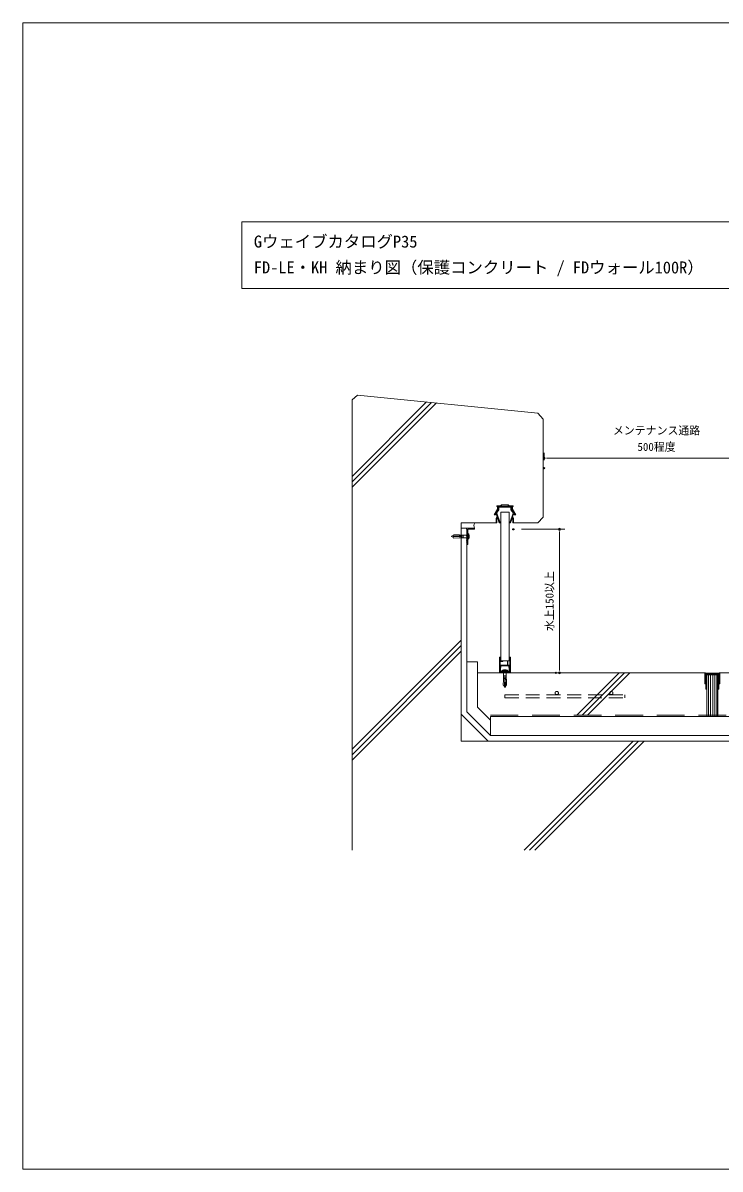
# Model space of a CAD drawing. Units: millimetres, scale not verified. Extents: x -1485 to 1485, y -1050 to 1050.
# Drawn here: x -1485 to -208, y -1050 to 1050 of the extents above; entities that cross this region are included whole.
import ezdxf
from ezdxf.enums import TextEntityAlignment as Align

# ---------------------------------------------------------------- set-up
doc = ezdxf.new("R2010")
doc.units = ezdxf.units.MM
doc.header["$LTSCALE"] = 4
doc.header["$PDMODE"] = 32
doc.header["$PDSIZE"] = 2
doc.linetypes.add('USER1', pattern=[19.05, 12.7, -6.35])
doc.linetypes.add('USER2', pattern=[9.525, 6.35, -3.175])
for name, color, linetype, lineweight in [('0-0_0', 7, 'Continuous', 18), ('0-3_HATCH', 9, 'Continuous', 18), ('0-4_KUTAI', 3, 'Continuous', 18), ('0-5_BOUSUI', 1, 'Continuous', 18), ('0-6_KANAMONO_SCREW', 4, 'Continuous', 18), ('0-7_dannnetu', 6, 'Continuous', 18), ('0-8_KANAMONO', 4, 'Continuous', 18), ('0-9_buhin', 2, 'Continuous', 18), ('0-A_tensen', 7, 'USER2', 18), ('0-C_MOJI', 7, 'Continuous', 18), ('0-F_bousui2', 7, 'USER1', 18)]:
    doc.layers.add(name, color=color, linetype=linetype, lineweight=lineweight)
doc.layers.add('0-1_WAKU', color=7, linetype='Continuous')
doc.layers.add('0-2_DEFPOINTS', color=7, linetype='Continuous')
doc.styles.add('ＭＳ ゴシック', font='')
doc.styles.get('ＭＳ ゴシック').set_extended_font_data('MS Gothic')

# ---------------------------------------------------------------- blocks, each defined once
blk = doc.blocks.new('hps-5-10-30')
at = {"layer": '0-6_KANAMONO_SCREW'}
for p, q in [((-4.583, 1.667), (4.583, 1.667)), ((-4.583, 0), (-4.583, 1.667)), ((-4.583, 0), (-3.333, 0)), ((-3.542, 2.083), (-2.5, 2.292)), ((3.542, 2.083), (-3.542, 2.083)), ((-3.542, 2.083), (-3.542, 1.667)), ((-3.333, 0), (3.333, 0)), ((2.5, 2.292), (-2.5, 2.292)), ((2.5, 2.292), (3.542, 2.083)), ((3.333, 0), (4.583, 0)), ((3.542, 1.667), (3.542, 2.083)), ((4.583, 1.667), (4.583, 0)), ((-2.629, -15.57), (-3.074, -25.674)), ((-2.42, -15.579), (-2.629, -15.57)), ((-2.509, -12.864), (-2.619, -15.362)), ((-2.411, -15.371), (-2.619, -15.362)), ((-2.301, -12.873), (-2.509, -12.864)), ((-2.5, -0.833), (-2.5, -12.656)), ((-2.5, -8.489), (2.5, -8.489)), ((-2.5, -10.989), (2.5, -10.989)), ((-2.292, -12.665), (-2.5, -12.656)), ((-2.292, -12.665), (-2.42, -15.579)), ((-0.208, -12.656), (-0.833, -26.823)), ((-0.575, -20.977), (0.563, -20.693)), ((-0.52, -19.713), (0.508, -19.456)), ((-0.464, -18.449), (0.454, -18.22)), ((-0.408, -17.185), (0.399, -16.984)), ((-0.352, -15.921), (0.345, -15.747)), ((-0.297, -14.657), (0.29, -14.511)), ((-0.241, -13.394), (0.236, -13.274)), ((-0.208, -12.656), (0.208, -12.656)), ((0.208, -12.656), (0.833, -26.823)), ((2.292, -12.665), (2.5, -12.656)), ((2.292, -12.665), (2.42, -15.579)), ((2.301, -12.873), (2.509, -12.864)), ((2.411, -15.371), (2.619, -15.362)), ((2.42, -15.579), (2.629, -15.57)), ((2.5, -0.833), (2.5, -12.656)), ((2.509, -12.864), (2.619, -15.362)), ((2.629, -15.57), (3.074, -25.674)), ((-1.595, -26.823), (-0.385, -29.743)), ((-1.347, -27.42), (1.043, -26.823)), ((-0.798, -26.033), (0.781, -25.638)), ((-0.743, -24.769), (0.727, -24.402)), ((-0.687, -23.505), (0.672, -23.165)), ((-0.631, -22.241), (0.617, -21.929)), ((1.595, -26.823), (0.385, -29.743)), ((0.833, -26.823), (2.5, -26.823)), ((2.5, -26.823), (3.074, -25.674))]:
    blk.add_line(p, q, dxfattribs=at)
blk.add_lwpolyline([(-0.833, -26.823), (-2.5, -26.823), (-3.074, -25.674)], dxfattribs=at)
for centre, radius, start, end in [((-3.333, -0.833), 0.833, 0, 90), ((3.333, -0.833), 0.833, 90, 180), ((0, -29.583), 0.417, 202.5, 337.5)]:
    blk.add_arc(centre, radius, start, end, dxfattribs=at)
blk = doc.blocks.new('_Dot')
at = {"layer": '0-0_0'}
for p, q in [((-0.5, 0), (-1, 0)), ((0.25, 0), (-0.25, 0))]:
    blk.add_line(p, q, dxfattribs=at)
blk.add_circle((0, 0), 0.25, dxfattribs=at)
blk = doc.blocks.new('D4')
at = {"layer": '0-2_DEFPOINTS'}
for p in [(1366.837, 1302.469), (955.111, 1284.17), (1366.837, 1225.639)]:
    blk.add_point(p, dxfattribs=at)
at = {"layer": '0-C_MOJI'}
for p, q in [((955.111, 1299.17), (955.111, 1312.469)), ((963.111, 1302.469), (1358.837, 1302.469)), ((1366.837, 1240.639), (1366.837, 1312.469))]:
    blk.add_line(p, q, dxfattribs=at)
at = {"layer": '0-C_MOJI', "xscale": 8, "yscale": 8, "rotation": 180}
blk.add_blockref('_Dot', (955.111, 1302.469), dxfattribs=at)
at = {"layer": '0-C_MOJI', "xscale": 8, "yscale": 8}
blk.add_blockref('_Dot', (1366.837, 1302.469), dxfattribs=at)
at = {"layer": '0-C_MOJI', "style": 'ＭＳ ゴシック'}
for s, p in [('メンテナンス通路', (1080.974, 1341.522)), ('500程度', (1125.974, 1311.522))]:
    blk.add_text(s, height=14.66, dxfattribs=at).set_placement(p, align=Align.BOTTOM_LEFT)
blk = doc.blocks.new('D5')
at = {"layer": '0-2_DEFPOINTS'}
for p in [(898.492, 1172.199), (983.024, 1172.199), (976.502, 909.199)]:
    blk.add_point(p, dxfattribs=at)
at = {"layer": '0-C_MOJI'}
for p, q in [((913.492, 1172.199), (993.024, 1172.199)), ((983.024, 917.199), (983.024, 1164.199)), ((991.502, 909.199), (993.024, 909.199))]:
    blk.add_line(p, q, dxfattribs=at)
at = {"layer": '0-C_MOJI', "xscale": 8, "yscale": 8}
for p, rotation in [((983.024, 1172.199), 90), ((983.024, 909.199), 270)]:
    blk.add_blockref('_Dot', p, dxfattribs=dict(at, rotation=rotation))
at = {"layer": '0-C_MOJI', "style": 'ＭＳ ゴシック'}
blk.add_text('水上150以上', height=14.66, rotation=90, dxfattribs=at).set_placement((976.654, 985.699), align=Align.BOTTOM_LEFT)

msp = doc.modelspace()

# ---------------------------------------------------------------- linework, layer by layer
at = {"layer": '0-0_0'}
msp.add_lwpolyline([(-1485, -1050), (1485, -1050), (1485, 1050), (-1485, 1050)], close=True, dxfattribs=at)
at = {"layer": '0-3_HATCH'}
for p, q in [((-881.889, 219.199), (-745.526, 355.563)), ((-881.889, 209.199), (-736.435, 354.654)), ((-881.889, 199.199), (-727.344, 353.745)), ((-881.889, -280.801), (-681.889, -80.801)), ((-881.889, -290.801), (-681.889, -90.801)), ((-881.889, -300.801), (-681.889, -100.801)), ((-470.294, -218.301), (-392.794, -140.801)), ((-460.294, -218.301), (-382.794, -140.801)), ((-450.294, -218.301), (-372.794, -140.801)), ((-566.889, -465.801), (-366.889, -265.801)), ((-556.889, -465.801), (-356.889, -265.801)), ((-546.889, -465.801), (-346.889, -265.801))]:
    msp.add_line(p, q, dxfattribs=at)
at = {"layer": '0-4_KUTAI'}
for p, q in [((-235.889, -140.801), (-651.889, -140.801)), ((-228.675, -220.801), (-228.675, -144.301)), ((-224.925, -220.801), (-224.925, -144.301)), ((-221.175, -220.801), (-221.175, -144.301)), ((-217.425, -220.801), (-217.425, -144.301)), ((-213.675, -220.801), (-213.675, -144.301)), ((852.513, -140.801), (-207.889, -140.801)), ((-632.392, -265.801), (-681.889, -216.303))]:
    msp.add_line(p, q, dxfattribs=at)
for points in [[(-585.889, 134.199), (-541.889, 134.199), (-531.889, 144.199), (-531.889, 324.199), (-541.84, 335.194), (-871.939, 368.204), (-881.889, 359.199), (-881.889, -465.801)], [(852.513, -265.801), (-681.889, -265.801), (-681.889, 134.199), (-617.889, 134.199)], [(-231.889, -220.801), (-231.889, -144.301), (-211.889, -144.301), (-211.889, -220.801)]]:
    msp.add_lwpolyline(points, dxfattribs=at)
for points in [[(-209.389, -141.301), (-208.889, -140.801), (-207.889, -140.801), (-207.889, -143.801), (-208.389, -143.801), (-208.389, -158.801), (-207.889, -158.801), (-207.889, -160.801), (-209.389, -160.801), (-209.389, -142.301), (-234.389, -142.301), (-234.389, -160.801), (-235.889, -160.801), (-235.889, -158.801), (-235.389, -158.801), (-235.389, -143.801), (-235.889, -143.801), (-235.889, -140.801), (-234.889, -140.801), (-234.389, -141.301), (-221.889, -141.301)], [(-210.889, -142.801), (-210.889, -143.801), (-212.889, -143.801), (-212.889, -144.301), (-210.889, -144.301), (-210.889, -155.801), (-211.389, -155.801), (-210.889, -156.801), (-210.889, -169.801), (-211.389, -169.801), (-210.889, -170.801), (-209.889, -170.801), (-209.889, -144.301), (-209.389, -144.301), (-209.389, -142.301), (-234.389, -142.301), (-234.389, -144.301), (-233.889, -144.301), (-233.889, -170.801), (-232.889, -170.801), (-232.389, -169.801), (-232.889, -169.801), (-232.889, -156.801), (-232.389, -155.801), (-232.889, -155.801), (-232.889, -144.301), (-230.889, -144.301), (-230.889, -143.801), (-232.889, -143.801), (-232.889, -142.801)]]:
    msp.add_lwpolyline(points, close=True, dxfattribs=at)
at = {"layer": '0-5_BOUSUI'}
msp.add_line((-671.889, 124.199), (-681.889, 124.199), dxfattribs=at)
msp.add_lwpolyline([(852.513, -255.801), (-628.25, -255.801), (-671.889, -212.161), (-671.889, 94.199)], dxfattribs=at)
msp.add_arc((-649.985, 128.85), 8.744, 142.28627, 212.13746, dxfattribs=at)
at = {"layer": '0-7_dannnetu'}
for p, q in [((-651.889, -120.801), (-671.889, -120.801)), ((852.513, -220.801), (-628.25, -220.801)), ((-628.25, -255.801), (-628.25, -220.801)), ((-628.25, -227.517), (-628.25, -255.801))]:
    msp.add_line(p, q, dxfattribs=at)
msp.add_lwpolyline([(-628.25, -227.517), (-651.889, -203.877), (-651.889, -120.801)], dxfattribs=at)
at = {"layer": '0-8_KANAMONO'}
for p, q in [((-614.389, 164.199), (-606.889, 164.199)), ((-669.889, 108.949), (-670.059, 109.011)), ((-611.889, -112.301), (-611.889, -137.501)), ((-605.889, -119.501), (-605.889, -119.101)), ((-591.889, -137.501), (-591.889, -112.301)), ((-611.889, -137.801), (-611.889, -140.501)), ((-610.889, -137.801), (-611.889, -137.801)), ((-611.589, -137.801), (-610.889, -137.801)), ((-611.589, -140.801), (-610.889, -140.801)), ((-610.889, -132.384), (-610.889, -136.352)), ((-609.889, -135.815), (-609.889, -132.384)), ((-594.766, -137.801), (-609.013, -137.801)), ((-593.889, -132.384), (-593.889, -135.815)), ((-592.889, -136.352), (-592.889, -132.384)), ((-592.189, -137.801), (-592.889, -137.801)), ((-592.889, -137.801), (-592.189, -137.801)), ((-592.889, -140.801), (-592.189, -140.801)), ((-591.889, -140.501), (-591.889, -138.101))]:
    msp.add_line(p, q, dxfattribs=at)
msp.add_lwpolyline([(-601.889, 166.199), (-607.475, 166.199), (-609.475, 164.199), (-614.639, 164.199), (-614.639, 158.612), (-620.389, 149.699), (-618.889, 149.699), (-618.889, 148.899), (-621.889, 148.899), (-615.639, 158.899), (-615.639, 164.199), (-616.889, 164.199), (-616.889, 165.199), (-609.889, 165.199), (-607.889, 167.199), (-601.889, 167.199), (-595.889, 167.199), (-593.889, 165.199), (-586.889, 165.199), (-586.889, 164.199), (-588.139, 164.199), (-588.139, 158.899), (-581.889, 148.899), (-584.889, 148.899), (-584.889, 149.699), (-583.389, 149.699), (-589.139, 158.612), (-589.139, 164.199), (-594.304, 164.199), (-596.304, 166.199)], close=True, dxfattribs=at)
for points in [[(-606.889, 164.199), (-606.489, 163.799), (-597.289, 163.799), (-596.889, 164.199), (-589.389, 164.199), (-589.389, 158.199), (-583.389, 149.699), (-585.991, 150.384), (-587.709, 145.351), (-585.889, 142.199), (-585.889, 134.199), (-587.189, 134.199), (-587.189, 141.851), (-588.267, 143.717), (-591.516, 134.199), (-592.889, 134.199), (-586.916, 151.699), (-586.226, 151.464), (-590.789, 157.928), (-590.789, 162.699), (-596.889, 162.699), (-597.089, 162.899), (-606.689, 162.899), (-606.889, 162.699), (-612.989, 162.699), (-612.989, 157.928), (-617.553, 151.464), (-616.863, 151.699), (-610.889, 134.199), (-612.263, 134.199), (-615.512, 143.717), (-616.589, 141.851), (-616.589, 134.199), (-617.889, 134.199), (-617.889, 142.199), (-616.07, 145.351), (-617.787, 150.384), (-620.389, 149.699), (-614.389, 158.199), (-614.389, 164.199)], [(-670.059, 109.387), (-669.889, 109.449), (-669.889, 122.199), (-657.389, 122.199), (-657.389, 124.199), (-672.389, 124.199), (-672.389, 122.199), (-671.889, 122.199), (-671.889, 111.199), (-672.315, 110.855)], [(-672.315, 110.544), (-671.889, 110.199), (-671.889, 108.199), (-672.315, 107.855)], [(-672.315, 98.544), (-671.889, 98.199), (-671.889, 94.199), (-669.889, 94.199), (-669.889, 108.949)], [(-672.315, 107.544), (-671.889, 107.199), (-671.889, 105.199), (-672.315, 104.855)], [(-672.315, 104.544), (-671.889, 104.199), (-671.889, 102.199), (-672.315, 101.855)], [(-672.315, 101.544), (-671.889, 101.199), (-671.889, 99.199), (-672.315, 98.855)], [(-606.189, -118.801), (-610.889, -118.801), (-610.889, -112.301)], [(-597.389, -119.301), (-597.389, -126.801), (-610.889, -126.801), (-610.889, -119.801), (-606.189, -119.801)], [(-592.889, -112.301), (-592.889, -126.801), (-596.389, -126.801), (-596.389, -119.301)], [(-610.889, -136.601), (-610.889, -127.801), (-592.889, -127.801), (-592.889, -136.601)], [(-610.589, -140.501), (-610.589, -138.801), (-602.348, -138.801)], [(-601.431, -138.801), (-593.189, -138.801), (-593.189, -140.501)]]:
    msp.add_lwpolyline(points, dxfattribs=at)
for centre, radius, start, end in [((-672.189, 110.699), 0.2, 128.97666, 231.02334), ((-672.189, 107.699), 0.2, 128.97666, 231.02334), ((-669.989, 109.199), 0.2, 110.2297, 249.7703), ((-672.189, 104.699), 0.2, 128.97666, 231.02334), ((-672.189, 101.699), 0.2, 128.97666, 231.02334), ((-672.189, 98.699), 0.2, 128.97666, 231.02334), ((-611.389, -112.301), 0.5, 90, 180), ((-611.389, -112.301), 0.5, 360, 90), ((-606.189, -119.101), 0.3, 360, 90), ((-606.189, -119.501), 0.3, 270, 0), ((-596.889, -119.301), 0.5, 90, 180), ((-596.889, -119.301), 0.5, 360, 90), ((-592.389, -112.301), 0.5, 90, 180), ((-592.389, -112.301), 0.5, 360, 90), ((-611.589, -137.501), 0.3, 180, 270), ((-611.589, -140.501), 0.3, 180, 270), ((-610.579, -136.345), 0.311, 181.39551, 249.13327), ((-605.889, -132.384), 5, 144.96975, 180), ((-610.889, -137.201), 0.6, 270, 90), ((-610.889, -137.201), 0.6, 270, 70.52878), ((-610.889, -140.501), 0.3, 270, 360), ((-609.574, -129.801), 0.5, 48.59038, 144.96975), ((-605.889, -132.384), 4, 144.96975, 180), ((-609.543, -135.795), 0.347, 183.3162, 223.51025), ((-610.889, -137.201), 1.6, 350.91528, 46.82645), ((-609.017, -137.504), 0.297, 170.25113, 270.66415), ((-609.574, -129.801), 0.5, 324.96975, 48.59038), ((-601.889, -139.001), 0.5, 23.57818, 156.42182), ((-594.758, -137.508), 0.293, 268.46195, 10.62277), ((-594.205, -129.801), 0.5, 131.40962, 215.03025), ((-597.815, -132.36), 3.926, 359.6581, 35.37215), ((-594.205, -129.801), 0.5, 35.03025, 131.40962), ((-592.889, -137.201), 1.6, 133.17355, 189.08472), ((-594.206, -135.808), 0.316, 314.44297, 358.73059), ((-597.831, -132.366), 4.942, 359.78768, 35.24257), ((-592.889, -137.201), 0.6, 90, 270), ((-592.889, -137.201), 0.6, 109.47122, 270), ((-592.889, -140.501), 0.3, 180, 270), ((-593.177, -136.361), 0.287, 287.69217, 1.77906), ((-592.189, -137.501), 0.3, 270, 0), ((-592.189, -138.101), 0.3, 360, 90), ((-592.189, -140.501), 0.3, 270, 0)]:
    msp.add_arc(centre, radius, start, end, dxfattribs=at)
at = {"layer": '0-9_buhin'}
msp.add_lwpolyline([(-594.389, 153.399), (-594.389, -118.801), (-609.389, -118.801), (-609.389, 153.399)], close=True, dxfattribs=at)
at = {"layer": '0-A_tensen'}
for q in [(-601.889, -180.801), (-381.889, -186.801)]:
    msp.add_line((-601.889, -186.801), q, dxfattribs=at)
msp.add_lwpolyline([(-601.889, -180.801), (-381.889, -180.801), (-381.889, -186.801)], dxfattribs=at)
for centre in [(-506.889, -177.801), (-406.889, -177.801)]:
    msp.add_circle(centre, 3, dxfattribs=at)
at = {"layer": '0-C_MOJI'}
msp.add_lwpolyline([(-1083.697, 563.268), (-5.371, 563.268), (-5.371, 685.766), (-1083.697, 685.766)], close=True, dxfattribs=at)
at = {"layer": '0-F_bousui2'}
msp.add_line((-628.25, -218.301), (852.513, -218.301), dxfattribs=at)

# ---------------------------------------------------------------- block references
at = {"layer": '0-1_WAKU', "rotation": 270}
msp.add_blockref('hps-5-10-30', (-669.889, 109.199), dxfattribs=at)
at = {"layer": '0-1_WAKU'}
msp.add_blockref('hps-5-10-30', (-601.889, -137.801), dxfattribs=at)
at = {"layer": '0-C_MOJI'}
for name in ['D4', 'D5']:
    msp.add_blockref(name, (-1485, -1050), dxfattribs=at)

# ---------------------------------------------------------------- texts
at = {"layer": '0-C_MOJI', "style": 'ＭＳ ゴシック'}
for s, p in [('GウェイブカタログP35', (-1061.949, 631.791)), ('FD-LE・KH 納まり図（保護コンクリート / FDウォール100R）', (-1061.949, 584.404))]:
    msp.add_text(s, height=21.99, dxfattribs=at).set_placement(p, align=Align.BOTTOM_LEFT)

doc.saveas('drawing.dxf')
